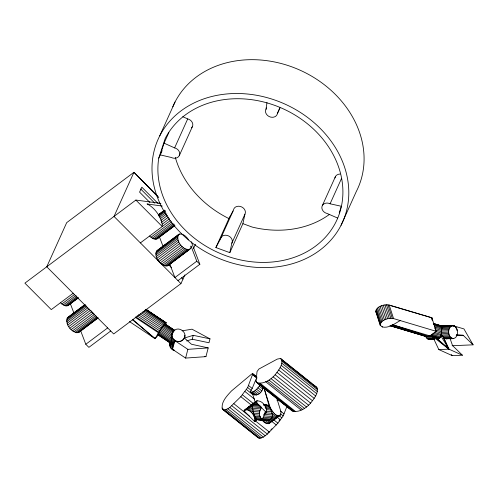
<?xml version="1.0" encoding="UTF-8"?>
<svg xmlns="http://www.w3.org/2000/svg" width="498" height="498" viewBox="0 0 498 498"><rect width="100%" height="100%" fill="white"/><g stroke="black" fill="none" stroke-linecap="round" stroke-linejoin="round"><path stroke-width="0.75" d="M429.625 335.882L437.618 338.267L439.591 338.186L440.294 337.65L441.047 335.714L441.981 326.059L452.464 325.611C457.289 325.599 458.534 332.253 456.797 335.845C455.054 340.178 449.495 338.192 445.996 338.821C444.459 338.54 443.288 337.295 442.672 335.913L432.943 333.293M257.746 404.177L253.208 404.737L252.088 405.584L253.501 413.11L254.659 416.204L256.495 419.272C259.57 421.227 264.656 418.382 264.033 414.51L265.733 411.167M453.746 338.522C447.553 338.379 446.799 327.329 452.464 325.611M174.269 350.436C171.25 349.584 169.077 346.403 169.662 343.271M174.655 330.348L164.956 323.999L160.711 329.396L157.866 334.544L173.043 344.697L171.885 349.173L173.011 349.92L172.489 349.347L173.653 344.884L173.092 344.51C170.16 340.439 170.939 334.488 173.914 330.709C178.925 325.841 187.653 332.39 184.26 338.603M171.138 338.497L172.04 334.071M255.904 418.532L261.973 419.055C258.163 416.751 259.128 410.806 261.537 407.601L252.2 406.785M172.489 349.347L173.043 344.697L173.609 345.077M174.331 350.206L173.074 349.689L185.605 358.087L205.948 356.636L208.208 347.897L187.864 349.347L174.748 340.607C177.568 342.549 182.069 341.914 183.799 338.864C181.689 341.889 177.039 342.331 174.263 339.972L173.653 344.884L174.748 340.607L172.601 337.899L171.947 335.372M98.15 317.88L78.721 332.427C71.893 333.847 63.893 323.283 67.915 317.344L84.915 304.614M177.991 280.642L199.854 264.276L196.778 261.195L190.971 245.937L190.859 247.674L189.701 249.349L167.838 265.714C161.01 267.127 153.011 256.563 157.032 250.625L178.894 234.259C182.934 232.827 186.513 236.867 188.642 239.824M189.701 249.349C182.872 250.768 174.873 240.204 178.894 234.259M254.652 421.532C256.202 416.409 248.988 406.698 244.001 410.844L254.652 421.532L257.111 419.696M264.033 414.51L266.492 412.674C267.631 407.408 262.29 399.931 256.626 400.99L244.792 409.854M256.57 382.495C263.355 384.861 270.8 379.706 275.145 374.757C278.282 370.444 283.711 364.661 281.289 359.021L280.293 358.535L277.305 359.083L258.935 369.006L257.024 371.552L256.072 381.692L264.152 388.434L272.792 415.824C271.043 422.099 263.43 420.785 258.611 419.845M276.527 398.431L292.065 410.838C298.85 413.203 306.295 408.049 310.64 403.094C313.777 398.786 319.206 393.003 316.784 387.363L281.289 359.021M279.951 107.836L277.398 113.494A6.132 5.092 24.3 0 1 275.064 116.65L273.707 117.148A6.132 5.092 24.3 0 1 266.71 114.565L265.944 113.283A6.132 5.092 24.3 0 1 266 109.286L266.972 102.619M222.407 409.175L224.511 409.972L227.847 408.765L229.808 407.457L240.814 396.676L247.662 387.544L252.81 373.78L251.695 374.042L231.483 390.949C227.057 395.748 220.714 402.116 222.407 409.175L257.902 437.512L260.006 438.315L263.342 437.107L267.345 434.094L277.909 423.151L283.157 415.886L287.116 406.019M229.815 252.642L231.838 243.192A6.132 5.092 24.3 0 0 231.85 239.189L231.072 237.907A6.132 5.092 24.3 0 0 224.056 235.38L222.706 235.89A6.132 5.092 24.3 0 0 220.409 239.071L215.883 247.556L229.815 252.642L242.9 223.652L244.923 214.202A6.132 5.092 24.3 0 0 244.935 210.2L244.163 208.917A6.132 5.092 24.3 0 0 237.148 206.39L235.797 206.9A6.132 5.092 24.3 0 0 233.5 210.081M171.281 337.003L172.408 332.826M169.569 344.572L170.055 342.699M173.043 331.693L172.327 334.457L172.619 334.127L162.224 327.192M169.756 345.867L170.459 343.159M171.262 340.047L172.134 336.667M170.223 347.1L171.181 343.402L170.826 342.848M171.648 341.597L172.601 337.899M170.945 348.214L171.991 344.162L157.872 334.774M172.271 343.078L173.323 339.014M173.092 344.51L174.263 339.972M184.901 335.185L184.198 338.105L193.243 335.322L209.994 338.858L208.979 342.767L192.234 339.231L186.663 340.943M185.605 358.087L187.864 349.347M192.234 339.231L193.243 335.322M255.318 402.533L252.554 393.881C257.018 397.336 262.409 392.225 263.131 387.662L263.398 387.954M208.208 347.897L191.475 344.249L184.353 338.005L184.808 336.48M400.255 320.581C394.765 323.488 389.05 328.456 382.327 326.981L380.173 325.2L375.865 311.68C376.513 306.046 384.394 304.135 389.218 305.05L431.891 317.792L436.204 331.313C432.999 333 430.384 337.351 426.294 336.58L389.915 325.717M380.173 325.2C380.827 319.573 388.701 317.656 393.532 318.571L436.204 331.313M339.238 212.907L341.286 206.265L330.087 203.794A6.132 5.092 24.3 0 0 325.518 203.24L324.167 203.763A6.132 5.092 24.3 0 0 322.306 209.689L323.084 210.965A6.132 5.092 24.3 0 0 327.049 213.449L337.644 218.068M158.769 158.109L165.193 138.506A95.05 78.889 24.3 0 1 319.062 134.709A95.05 78.889 24.3 0 1 277.567 261.394A95.05 78.889 24.3 0 1 158.769 158.109L162.143 150.645M164.066 143.156L160.225 154.89L171.412 157.499A6.132 5.092 24.3 0 0 175.981 158.109L177.338 157.611A6.132 5.092 24.3 0 0 179.305 151.716L178.539 150.433A6.132 5.092 24.3 0 0 174.611 147.906L164.066 143.156L168.859 132.549M146.157 309.401L166.027 322.648L165.461 324.341M252.536 393.868L250.208 392.013L252.181 388.434L255.86 379.569M277.398 113.494L279.82 108.11M60.519 302.734C62.449 304.975 67.66 307.976 69.21 303.886M159.758 135.823L175.028 101.997M174.611 147.906L187.696 118.916L182.778 116.7M179.249 155.712L192.34 126.729M149.637 236.021C151.566 238.256 156.783 241.262 158.327 237.173M193.61 248.359L195.465 244.263M158.084 196.523L133.943 172.302L66.688 222.65L46.762 266.779L113.681 333.953L180.942 283.605L184.876 274.896M266 109.286L266.642 107.873M215.883 247.556L229.634 216.966M220.409 239.071L233.176 210.791M231.838 243.192L244.923 214.202M322.293 205.68L335.384 176.69M330.087 203.794L341.578 178.34M244.001 410.844L256.626 400.99M341.037 225.314A101.113 83.925 24.3 0 0 238.274 93.506A101.113 83.925 24.3 0 0 171.885 222.88A101.113 83.925 24.3 0 0 341.037 225.314L356.313 191.493A101.113 83.925 24.3 0 0 301.128 70.679A101.113 83.925 24.3 0 0 172.8 106.784M233.151 210.735L228.912 218.572A95.05 78.889 24.3 0 1 175.302 157.362M171.679 335.64L171.897 335.229L161.464 328.269M165.311 324.235L166.033 322.934L146.045 309.607M183.743 339.094L184.434 337.725M165.012 324.746L166.033 322.934M129.468 321.584L155.059 338.646C158.457 333.293 161.14 326.763 166.027 322.648M263.573 419.882L262.546 420.654C264.245 422.385 267.258 424.925 269.667 423.057L280.43 414.996L281.065 412.107L276.925 398.686L264.731 388.901M250.208 392.013L250.619 392.262C254.789 392.169 257.665 388.185 260.024 385.184L256.072 381.692M277.006 400.429L277.772 399.352M279.011 421.015L279.944 419.82M132.493 319.772L155.059 338.646L158.65 334.675M270.906 429.842L271.952 428.772M268.005 432.756L268.926 431.834M450.989 325.935L453.392 325.599L441.776 326.097L442.168 326.065L433.69 323.538M78.721 332.427L97.042 318.558M167.838 265.714L190.41 248.658M160.91 203.396L135.879 200.065L24.9 283.144L51.269 309.613L73.268 293.191M158.507 214.669L164.583 210.119M158.401 214.899L164.477 210.355M160.063 213.854L164.315 210.673M158.563 215.429L165.243 210.43M159.011 216.219L165.691 211.22M159.758 217.209L165.828 212.665M160.182 218.796L166.861 213.798M160.873 220.446L167.552 215.447M161.196 222.556L168.48 217.103M162.323 224.131L169.613 218.678M140.386 242.9L170.285 220.564M61.889 303.961L74.638 294.418M151.006 237.247L171.654 221.791M63.296 304.932L76.045 295.382M152.413 238.212L172.451 223.216M64.672 305.598L76.817 296.503M153.789 238.878L173.827 223.876M65.96 305.928L77.495 297.294M155.077 239.214L174.512 224.666M67.106 305.915L78.03 297.736M156.223 239.202L174.437 225.563M68.761 304.869L77.875 298.053M157.885 238.156L174.885 225.426M68.052 305.56L78.373 297.829M157.169 238.841L174.779 225.662M67.199 318.029L84.809 304.844M156.322 251.316L178.178 234.95M68.861 316.983L73.716 313.348M74.937 312.439L79.182 309.258M81.006 307.895L84.648 305.168M157.984 250.27L161.016 247.998M164.054 245.726L168.305 242.538M170.123 241.175L174.985 237.54M178.023 235.268L179.84 233.904M66.757 319.013L85.581 304.925M155.874 252.299L177.736 235.934M66.595 320.258L86.029 305.71M155.718 253.544L177.574 237.179M66.732 321.702L86.77 306.706M155.849 254.988L177.711 238.623M67.155 323.289L87.797 307.832M156.272 256.57L178.135 240.21M67.846 324.945L89.098 309.034M156.963 258.225L178.826 241.86M68.774 326.595L90.636 310.229M157.897 259.881L179.759 243.516M69.907 328.17L91.769 311.804L94.415 314.468L72.559 330.834M159.024 261.456L180.886 245.091M71.183 329.601L93.045 313.242M160.306 262.888L182.162 246.522M161.676 264.114L183.538 247.749M73.959 331.799L95.821 315.433M163.083 265.085L184.939 248.72M75.341 332.465L96.593 316.554M164.458 265.745L186.32 249.386M76.624 332.795L97.272 317.344M165.747 266.081L187.603 249.716M77.769 332.782L97.807 317.786M166.892 266.069L188.748 249.703M110.73 330.996L88.874 347.361L85.799 344.274L107.661 327.908M196.778 261.195L174.923 277.56L169.662 263.759M244.194 410.433L256.028 401.569M245.589 409.555L257.422 400.691M246.547 409.543L256.607 402.01M247.631 409.823L252.374 406.275M254.727 404.513L257.099 402.739M248.788 410.383L252.411 407.669M249.965 411.192L252.617 409.213M251.117 412.226L252.953 410.856M252.193 413.427L253.389 412.531M253.14 414.753L253.918 414.174M253.924 416.141L254.503 415.712M265.185 407.713L265.764 407.277M254.503 417.529L255.119 417.069M254.858 418.862L255.748 418.195M259.551 415.432L260.728 417.965L255.281 417.492M280.43 414.996C271.784 418.395 272.026 402.378 263.423 404.986M254.976 420.075L256.358 419.036M265.428 412.251L266.349 411.56M254.839 421.121L256.924 419.559M264.594 413.819L266.679 412.257M271.373 409.997L266.486 409.667M272.269 411.348L271.808 411.697L266.492 411.236M273.309 412.599L272.281 413.365L265.197 412.755M263.679 421.75L265.459 420.418L267.146 420.586M274.442 413.689L272.661 415.027L264.226 414.292M264.855 422.64L269.038 419.503M271.429 417.716L275.618 414.579M266.025 423.281L276.788 415.226M267.14 423.661L277.896 415.6M268.142 423.748L279.085 415.593M269.001 423.543L279.758 415.488M391.789 325.132L392.779 324.827L429.998 335.913M182.131 330.84L191.991 329.178L209.994 338.858M433.272 323.513L442.23 326.234L445.206 326.065M447.441 325.935L453.392 325.599M442.672 335.913L440.942 336.007L448.916 349.148L462.418 355.217L452.333 355.653L438.831 349.584L432.575 336.362L448.916 349.148L438.831 349.584M442.23 326.234L445.175 326.097M448.847 325.929L454.307 325.873L453.261 325.729M442.025 326.308L451.568 325.904M442.006 326.831L450.734 326.464M455.172 326.42L453.715 325.897L463.931 328.91L473.1 344.828L452.109 345.718M441.95 327.609L450.005 327.267M455.346 327.236L455.944 327.211M441.857 328.605L449.414 328.282M456 328.238L456.591 328.213M441.732 329.776L448.978 329.464M456.492 329.408L457.083 329.383M441.583 331.064L448.729 330.759M456.815 330.697L457.407 330.672M441.421 332.421L448.667 332.11M441.247 333.778L448.804 333.461M441.066 335.092L449.128 334.749M456.187 335.577L463.177 335.279L473.1 344.828M425.89 336.934L432.712 336.642L433.366 337.644L426.543 337.937L425.398 335.758M449.619 335.92L442.797 336.212L448.916 349.148L435.414 337.264M450.273 336.922L443.45 337.214L448.916 349.148L435.769 337.551M426.543 337.937L427.315 338.727L434.138 338.435M444.222 338.005L451.045 337.712M427.315 338.727L428.174 339.269L434.237 339.007M445.081 338.547L451.904 338.254M433.192 339.144L434.71 339.082M450.858 338.391L445.996 338.821M428.174 339.269L434.567 339.337M429.089 339.543L430.017 339.53M457.232 334.668L456.647 334.637L463.177 335.279M428.361 335.932L431.324 336.1M428.268 336.001L431.859 336.299M263.542 404.706L267.239 405.03M255.524 404.301L258.394 404.55M263.928 405.111L268.316 405.49M253.208 404.737L259.937 405.322M264.818 405.876L269.262 406.262L270.115 407.526M252.088 405.584L261.052 406.356M265.26 406.897L270.215 407.451M265.415 408.148L270.657 408.603M252.362 408.204L260.691 408.926M252.642 409.779L260.037 410.42M253.028 411.435L259.614 412.008M253.501 413.11L259.427 413.62M254.055 414.722L259.502 415.189M263.99 415.818L272.524 416.558M254.659 416.204L259.894 416.658M263.554 417.187L271.746 417.897M262.763 418.314L270.775 419.011M261.637 419.154L269.648 419.851M256.495 419.272L261.45 419.702M260.23 419.677L268.422 420.387M257.024 419.683L265.459 420.418L264.201 420.063M428.324 336.113L432.712 336.642M162.304 206.079L147.047 203.956L147.551 204.143A17.374 8.808 53.2 0 1 162.13 223.919L162.248 226.534L135.879 200.065M204.491 356.319L205.948 356.636M390.98 305.697L431.891 317.792L432.214 319.99M433.453 323.663L441.987 326.209L441.278 326.115M433.304 323.918L442.106 326.551M433.939 324.783L442.05 327.198M434.312 325.804L441.963 328.089M434.63 327.018L441.851 329.178M434.648 328.307L441.714 330.411M435.202 329.844L441.552 331.743M435.613 331.382L441.384 333.112M434.262 332.378L441.216 334.451M432.077 334.208L440.78 336.81M431.1 334.899L440.294 337.65M430.148 335.366L439.591 338.186M433.023 336.399L435.196 337.046M429.892 335.77L438.682 338.391M392.026 325.505L428.759 336.474L392.779 324.827M390.314 325.599L427.508 336.704M390.93 325.891L426.294 336.58M242.9 223.652L252.193 227.069A95.05 78.889 24.3 0 0 329.253 214.545M436.435 337.812L437.618 338.267M316.784 387.363L312.781 384.475M145.852 309.339L165.822 322.648M145.696 309.793L165.423 322.947M144.924 310.235L164.857 323.526M164.956 323.999L174.829 330.585M174.132 330.23L165.118 323.993M164.639 324.235L174.53 330.834M144.327 311.15L164.141 324.36M164.184 324.696L173.895 331.17M163.612 325.368L173.404 331.898M142.907 311.81L163.313 325.418M162.952 326.209L172.918 332.857M141.967 313.018L162.404 326.644M140.274 313.871L161.458 327.995M160.711 329.396L171.418 336.536M138.506 314.73L160.512 329.402M159.983 330.523L171.188 337.999M137.137 315.832L159.609 330.809M159.329 331.6L171.231 339.536M135.798 316.828L158.787 332.154M158.769 332.583L171.536 341.099M135.232 317.294L158.432 332.77M158.327 333.423L172.109 342.612M158.022 334.083L172.949 344.037M157.866 334.544L173.603 345.033M171.991 344.162L172.439 344.485M246.429 389.548L252.99 394.771M280.293 358.535L291.118 367.182M292.326 368.14L293.527 369.105M295.333 370.543L308.567 381.113M309.768 382.072L310.976 383.03M281.887 359.992L317.382 388.334M282.067 361.405L317.562 389.747M281.818 363.198L317.313 391.54M281.158 365.295L316.653 393.632M280.106 367.599L315.601 395.941M278.706 370.014L314.201 398.356M277.031 372.436L312.526 400.778M275.145 374.757L310.64 403.094M273.134 376.874L308.629 405.21M271.086 378.692L306.581 407.034M269.094 380.136L304.589 408.478M267.233 381.144L302.728 409.487M265.596 381.673L301.091 410.01M252.679 373.687L257.018 377.148M252.492 373.662L256.489 376.83M252.884 374.185L256.495 377.067M252.828 374.471L256.433 377.353M252.704 374.795L256.918 378.156M260.099 383.261L295.594 411.603M258.991 383.279L294.486 411.622M278.55 399.645L284.47 404.37M288.61 407.675L289.792 408.621M257.391 382.894L292.886 411.236M259.259 386.255L262.732 389.025M257.958 387.818L261.836 390.918M256.576 389.231L260.697 392.524M255.181 390.432L259.365 393.775M248.633 385.601L252.181 388.434M280.573 411.105L284.128 413.944M253.831 391.372L257.902 394.621M247.662 387.544L251.21 390.376M280.791 413.994L283.157 415.886M252.586 392.007L256.364 395.026M251.502 392.306L254.827 394.964M250.619 392.262L253.358 394.447M244.979 391.528L254.609 399.209M276.863 416.988L280.474 419.87M242.414 394.808L253.239 403.455M273.695 419.789L277.909 423.151M240.814 396.676L251.646 405.322M271.497 421.171L276.309 425.018M233.879 403.729L249.523 416.216M254.939 420.542L269.374 432.071M231.85 405.758L267.345 434.094M229.808 407.457L265.303 435.8M227.847 408.765L263.342 437.107M226.055 409.617L261.55 437.954M224.511 409.972L260.006 438.315M221.94 408.049L223.148 409.014M227.356 412.375L228.557 413.334M223.272 409.823L258.767 438.165M278.992 415.544L281.924 417.89M132.686 319.436L155.059 338.646M462.418 355.217L452.539 345.575L450.018 338.372M451.232 354.576L452.333 355.653M158.152 203.582L141.812 187.18L139.577 192.135L149.935 202.537M140.679 188.985L154.841 203.203M168.498 264.594L171.586 267.694M181.552 277.691L182.965 279.117M180.942 283.605L114.017 216.431L133.943 172.302L158.8 197.743M255.841 401.986L266.492 412.674M171.181 343.402L171.48 343.738M91.016 310.752L91.769 311.804M291.567 410.035L292.065 410.838M375.865 311.68L377.627 315.85M257.435 436.391L257.902 437.512M191.288 241.791L199.854 264.276M159.354 236.693L163.207 246.803M70.237 303.406L74.084 313.516M80.545 330.473L85.799 344.274M389.218 305.05L393.532 318.571M387.961 304.801L392.268 318.322M386.51 304.745L390.824 318.266M384.929 304.888L389.243 318.409M383.298 305.224L387.612 318.745M381.68 305.728L385.994 319.255M380.142 306.394L384.456 319.915M378.76 307.179L383.074 320.706M377.584 308.057L381.898 321.577M376.681 308.984L380.989 322.511M382.178 326.514L382.327 326.981M376.071 309.924L380.385 323.451M375.797 310.839L380.111 324.36M391.291 325.287L391.397 325.617M264.152 388.434L269.262 406.262M431.891 317.792L432.202 320.071M191.543 127.799A6.132 5.092 24.3 0 0 192.39 122.732L191.63 121.444A6.132 5.092 24.3 0 0 187.696 118.916M334.98 177.967A6.132 5.092 24.3 0 1 337.258 174.773L338.603 174.25A6.132 5.092 24.3 0 1 340.109 174.082"/></g></svg>
